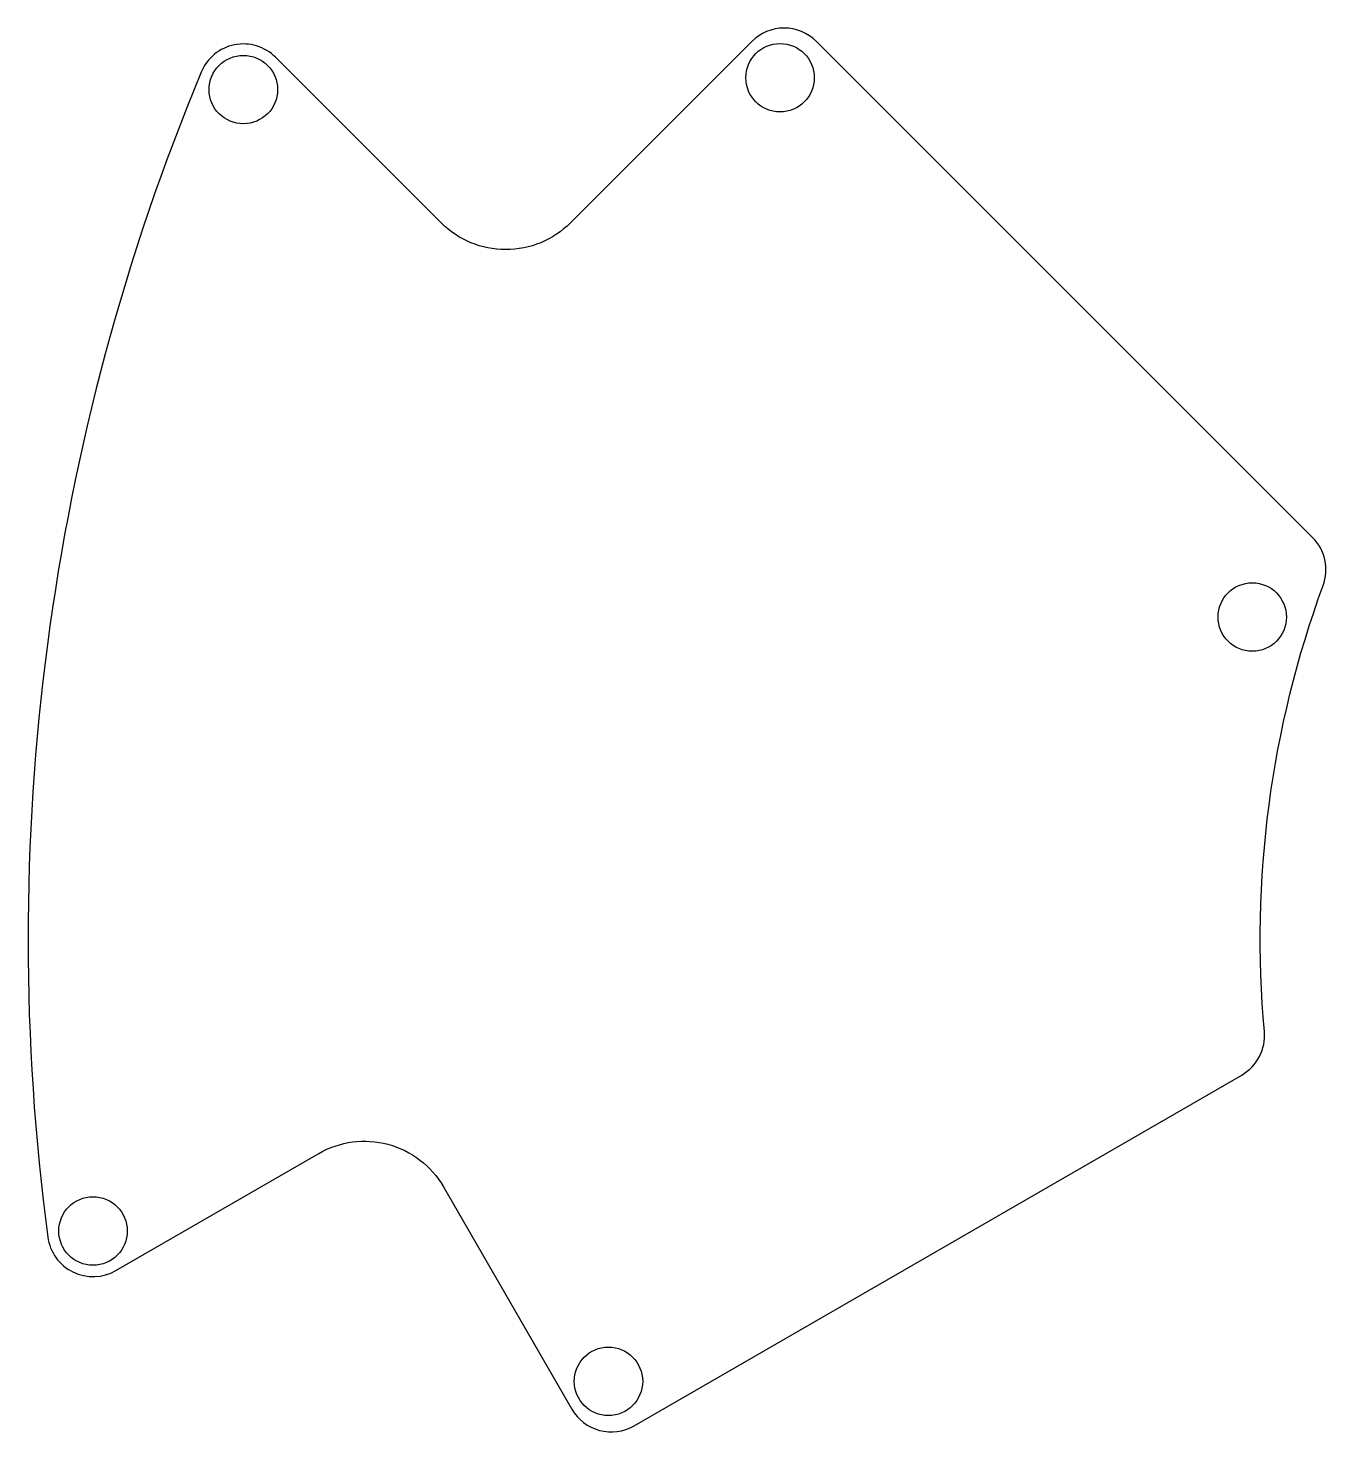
# Model space of a CAD drawing. Header units: millimetres. Extents: x -99 to -42.1, y -21.6 to 39.9.
import ezdxf

# ---------------------------------------------------------------- set-up
doc = ezdxf.new("R2010")
doc.units = ezdxf.units.MM
doc.layers.get('0').update_dxf_attribs({"linetype": 'CONTINUOUS'})

msp = doc.modelspace()

# ---------------------------------------------------------------- linework, layer by layer
msp.add_lwpolyline([(-95.153, -14.522), (-86.262, -9.389, -0.414214), (-80.798, -10.853), (-75.173, -20.596, 0.414214), (-72.441, -21.328), (-45.81, -5.953, 0.292193), (-44.818, -4.041, -0.11086), (-42.245, 15.503, 0.292193), (-42.709, 17.606), (-64.453, 39.35, 0.414214), (-67.281, 39.35), (-75.236, 31.396, -0.414214), (-80.893, 31.396), (-88.152, 38.655, 0.53408), (-91.413, 38.008, 0.132335), (-98.136, -13.054, 0.53408)], format="xyb", close=True)
for centre in [(-66.044, 37.76), (-89.566, 37.241), (-45.352, 14.122), (-96.153, -12.79), (-73.566, -19.379)]:
    msp.add_circle(centre, 1.5)

doc.saveas('drawing.dxf')
